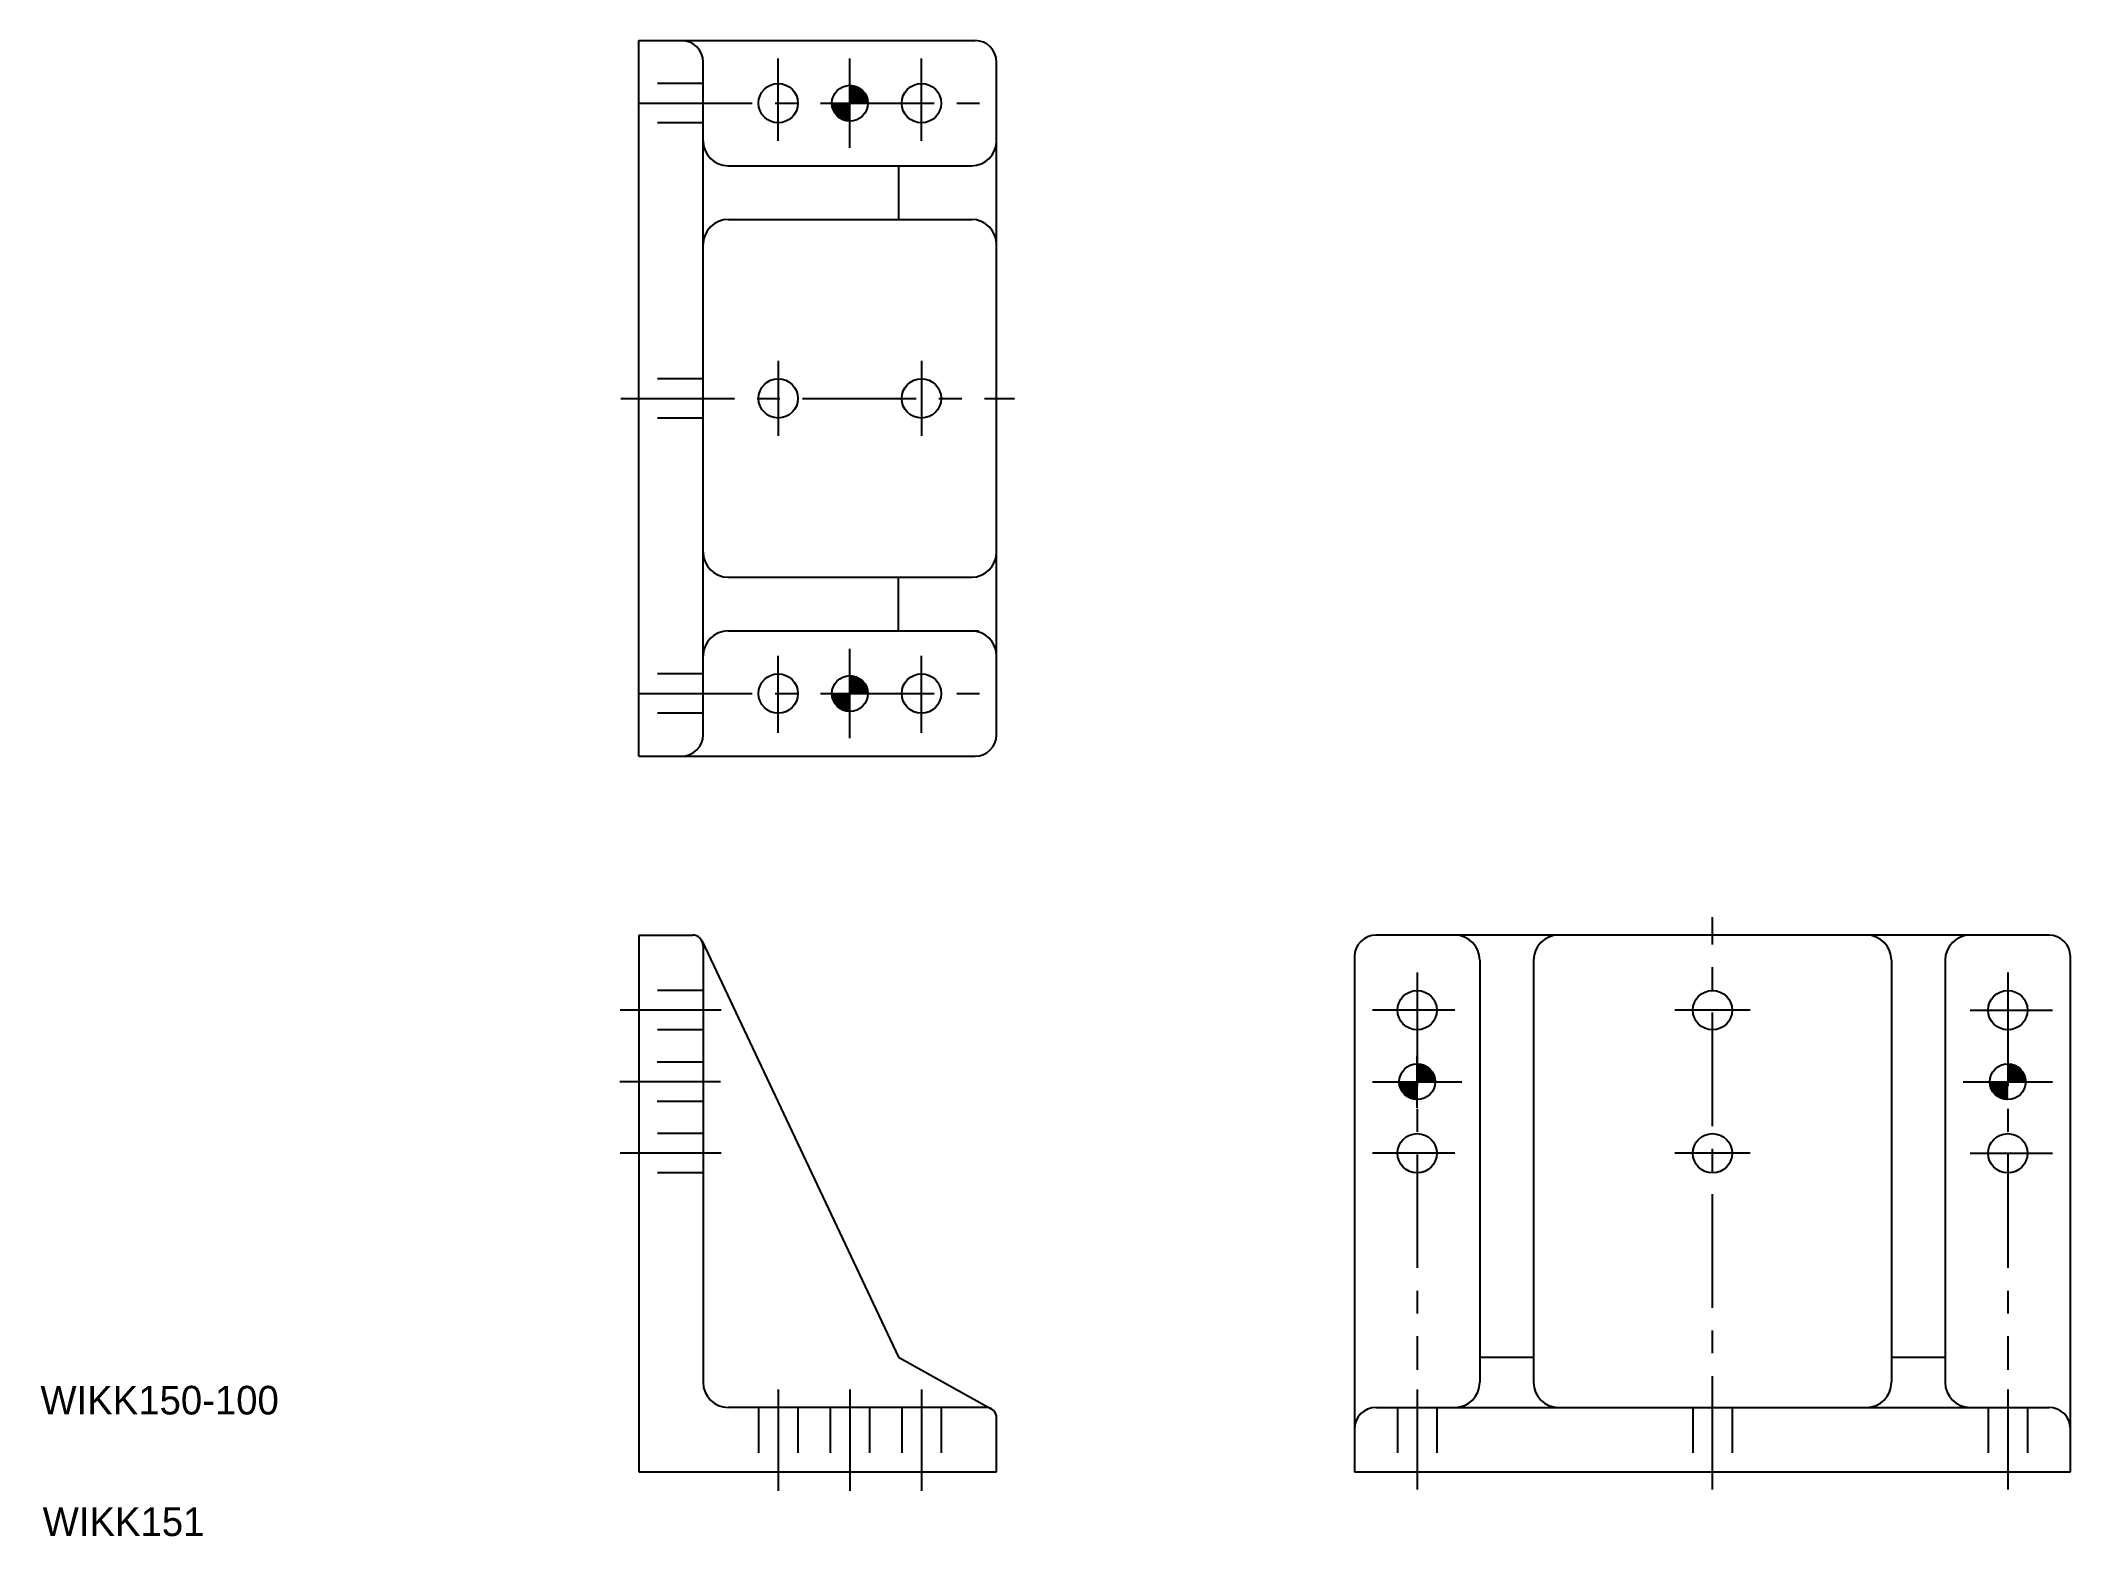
# Model space of a CAD drawing. Extents: x 300 to 867, y 391 to 809.
import ezdxf

# ---------------------------------------------------------------- set-up
doc = ezdxf.new("R2010")
doc.units = 0
doc.linetypes.add('CENTER', pattern=[50.8, 31.75, -6.35, 6.35, -6.35])
doc.linetypes.add('DASHED', pattern=[19.05, 12.7, -6.35])
doc.layers.get('0').update_dxf_attribs({"linetype": 'CONTINUOUS'})
doc.layers.add('CENTER', color=1, linetype='CENTER')

# ---------------------------------------------------------------- blocks, each defined once
blk = doc.blocks.new('*X3')
at = {"color": 0, "linetype": 'CONTINUOUS'}
for p, q in [((849.65, 522.68), (849.76, 522.8)), ((849.65, 522.4), (850.03, 522.78)), ((849.65, 522.12), (850.29, 522.76)), ((849.65, 521.83), (850.54, 522.72)), ((854.55, 517.8), (849.65, 522.7)), ((849.65, 521.55), (850.77, 522.67)), ((849.65, 521.27), (851, 522.61)), ((849.65, 520.98), (851.21, 522.55)), ((849.65, 520.7), (851.42, 522.47)), ((854.27, 517.8), (849.65, 522.42)), ((849.65, 520.42), (851.62, 522.39)), ((849.65, 520.14), (851.82, 522.3)), ((849.65, 519.85), (852, 522.21)), ((853.99, 517.8), (849.65, 522.14)), ((849.65, 519.57), (852.19, 522.11)), ((849.65, 519.29), (852.36, 522)), ((849.65, 519), (852.53, 521.89)), ((853.7, 517.8), (849.65, 521.86)), ((849.65, 518.72), (852.69, 521.77)), ((854.64, 517.99), (849.84, 522.8)), ((854.62, 518.3), (850.14, 522.78)), ((854.58, 518.62), (850.47, 522.73)), ((854.51, 518.98), (850.82, 522.66)), ((854.39, 519.37), (851.22, 522.55)), ((854.22, 519.83), (851.68, 522.37)), ((853.9, 520.44), (852.28, 522.05)), ((849.65, 512.81), (844.65, 517.8)), ((844.65, 517.68), (844.77, 517.8)), ((844.66, 517.41), (845.05, 517.8)), ((849.36, 512.81), (844.66, 517.51)), ((849.05, 512.84), (844.68, 517.2)), ((844.69, 517.16), (845.33, 517.8)), ((844.73, 516.91), (845.61, 517.8)), ((848.72, 512.89), (844.74, 516.87)), ((844.78, 516.68), (845.9, 517.8)), ((848.35, 512.97), (844.82, 516.5)), ((844.83, 516.45), (846.18, 517.8)), ((844.9, 516.24), (846.46, 517.8)), ((849.65, 513.09), (844.94, 517.8)), ((847.94, 513.1), (844.95, 516.09)), ((844.97, 516.03), (846.75, 517.8)), ((845.05, 515.83), (847.03, 517.8)), ((845.14, 515.63), (847.31, 517.8)), ((849.65, 513.37), (845.22, 517.8)), ((845.24, 515.44), (847.59, 517.8)), ((845.34, 515.26), (847.88, 517.8)), ((845.45, 515.09), (848.16, 517.8)), ((849.65, 513.65), (845.5, 517.8)), ((845.56, 514.92), (848.44, 517.8)), ((845.68, 514.76), (848.73, 517.8)), ((849.65, 513.94), (845.78, 517.8)), ((845.81, 514.6), (849.01, 517.8)), ((845.94, 514.45), (849.29, 517.8)), ((849.65, 514.22), (846.07, 517.8)), ((846.08, 514.3), (849.57, 517.8)), ((846.22, 514.16), (849.65, 517.59)), ((849.65, 514.5), (846.35, 517.8)), ((846.37, 514.03), (849.65, 517.31)), ((846.52, 513.9), (849.65, 517.02)), ((849.65, 514.79), (846.63, 517.8)), ((846.68, 513.78), (849.65, 516.74)), ((846.85, 513.66), (849.65, 516.46)), ((849.65, 515.07), (846.92, 517.8)), ((847.02, 513.55), (849.65, 516.18)), ((849.65, 515.35), (847.2, 517.8)), ((849.65, 515.63), (847.48, 517.8)), ((849.65, 515.92), (847.76, 517.8)), ((849.65, 516.2), (848.05, 517.8)), ((849.65, 516.48), (848.33, 517.8)), ((849.65, 516.77), (848.61, 517.8)), ((849.65, 517.05), (848.9, 517.8)), ((849.65, 517.33), (849.18, 517.8)), ((849.65, 517.61), (849.46, 517.8)), ((849.65, 518.44), (852.85, 521.64)), ((853.42, 517.8), (849.65, 521.57)), ((849.65, 518.16), (853, 521.51)), ((849.65, 517.87), (853.15, 521.37)), ((853.14, 517.8), (849.65, 521.29)), ((852.86, 517.8), (849.65, 521.01)), ((852.57, 517.8), (849.65, 520.72)), ((852.29, 517.8), (849.65, 520.44)), ((852.01, 517.8), (849.65, 520.16)), ((851.72, 517.8), (849.65, 519.88)), ((851.44, 517.8), (849.65, 519.59)), ((851.16, 517.8), (849.65, 519.31)), ((850.88, 517.8), (849.65, 519.03)), ((850.59, 517.8), (849.65, 518.75)), ((850.31, 517.8), (849.65, 518.46)), ((850.03, 517.8), (849.65, 518.18)), ((849.74, 517.8), (849.65, 517.9)), ((849.86, 517.8), (853.29, 521.23)), ((850.14, 517.8), (853.42, 521.08)), ((850.42, 517.8), (853.55, 520.93)), ((850.71, 517.8), (853.67, 520.77)), ((850.99, 517.8), (853.79, 520.6)), ((851.27, 517.8), (853.9, 520.43)), ((851.55, 517.8), (854.01, 520.25)), ((851.84, 517.8), (854.1, 520.07)), ((852.12, 517.8), (854.2, 519.88)), ((852.4, 517.8), (854.28, 519.68)), ((852.69, 517.8), (854.36, 519.47)), ((852.97, 517.8), (854.43, 519.26)), ((853.25, 517.8), (854.49, 519.04)), ((853.53, 517.8), (854.54, 518.81)), ((853.82, 517.8), (854.59, 518.57)), ((854.1, 517.8), (854.62, 518.32)), ((854.38, 517.8), (854.64, 518.06)), ((847.45, 513.31), (845.16, 515.6)), ((846.74, 513.73), (845.58, 514.9)), ((847.2, 513.44), (849.65, 515.89)), ((847.38, 513.34), (849.65, 515.61)), ((847.57, 513.25), (849.65, 515.33)), ((847.77, 513.17), (849.65, 515.05)), ((847.97, 513.09), (849.65, 514.76)), ((848.19, 513.02), (849.65, 514.48)), ((848.41, 512.96), (849.65, 514.2)), ((848.64, 512.9), (849.65, 513.91)), ((848.88, 512.86), (849.65, 513.63)), ((849.13, 512.83), (849.65, 513.35)), ((849.39, 512.81), (849.65, 513.07))]:
    blk.add_line(p, q, dxfattribs=at)
blk = doc.blocks.new('*X4')
at = {"color": 0, "linetype": 'CONTINUOUS'}
for p, q in [((526.15, 796.26), (526.18, 796.3)), ((526.15, 795.98), (526.46, 796.29)), ((526.15, 795.7), (526.72, 796.27)), ((526.15, 795.41), (526.97, 796.23)), ((526.15, 795.13), (527.2, 796.19)), ((530.99, 791.3), (526.15, 796.14)), ((526.15, 794.85), (527.43, 796.13)), ((526.15, 794.57), (527.65, 796.07)), ((526.15, 794.28), (527.86, 796)), ((526.15, 794), (528.07, 795.92)), ((530.71, 791.3), (526.15, 795.86)), ((526.15, 793.72), (528.26, 795.83)), ((526.15, 793.43), (528.45, 795.74)), ((526.15, 793.15), (528.63, 795.64)), ((530.42, 791.3), (526.15, 795.58)), ((526.15, 792.87), (528.81, 795.53)), ((526.15, 792.59), (528.98, 795.42)), ((526.15, 792.3), (529.15, 795.3)), ((530.14, 791.3), (526.15, 795.29)), ((526.15, 792.02), (529.3, 795.18)), ((526.15, 791.74), (529.46, 795.05)), ((529.86, 791.3), (526.15, 795.01)), ((526.15, 791.45), (529.61, 794.91)), ((529.58, 791.3), (526.15, 794.73)), ((529.29, 791.3), (526.15, 794.44)), ((529.01, 791.3), (526.15, 794.16)), ((531.15, 791.43), (526.27, 796.3)), ((526.28, 791.3), (529.75, 794.77)), ((526.56, 791.3), (529.88, 794.62)), ((531.13, 791.73), (526.57, 796.28)), ((526.84, 791.3), (530.01, 794.47)), ((531.09, 792.05), (526.89, 796.24)), ((527.12, 791.3), (530.14, 794.31)), ((531.03, 792.39), (527.24, 796.18)), ((527.41, 791.3), (530.26, 794.15)), ((530.92, 792.78), (527.63, 796.08)), ((527.69, 791.3), (530.37, 793.98)), ((530.76, 793.22), (528.07, 795.91)), ((530.49, 793.78), (528.63, 795.64)), ((521.15, 791.26), (521.18, 791.3)), ((526.09, 786.3), (521.15, 791.24)), ((521.16, 790.99), (521.47, 791.3)), ((525.8, 786.31), (521.16, 790.95)), ((521.18, 790.73), (521.75, 791.3)), ((525.48, 786.34), (521.19, 790.63)), ((521.22, 790.48), (522.03, 791.3)), ((525.14, 786.4), (521.25, 790.29)), ((521.26, 790.24), (522.32, 791.3)), ((521.32, 790.02), (522.6, 791.3)), ((524.76, 786.5), (521.34, 789.92)), ((526.15, 786.53), (521.37, 791.3)), ((521.38, 789.8), (522.88, 791.3)), ((521.45, 789.59), (523.16, 791.3)), ((524.34, 786.64), (521.49, 789.49)), ((521.53, 789.38), (523.45, 791.3)), ((521.62, 789.19), (523.73, 791.3)), ((526.15, 786.81), (521.66, 791.3)), ((521.71, 789), (524.01, 791.3)), ((523.82, 786.88), (521.72, 788.97)), ((521.81, 788.81), (524.3, 791.3)), ((521.92, 788.64), (524.58, 791.3)), ((526.15, 787.09), (521.94, 791.3)), ((522.03, 788.47), (524.86, 791.3)), ((522.15, 788.3), (525.14, 791.3)), ((526.15, 787.37), (522.22, 791.3)), ((522.27, 788.14), (525.43, 791.3)), ((522.4, 787.99), (525.71, 791.3)), ((526.15, 787.66), (522.5, 791.3)), ((522.54, 787.84), (525.99, 791.3)), ((522.68, 787.7), (526.15, 791.17)), ((526.15, 787.94), (522.79, 791.3)), ((522.82, 787.56), (526.15, 790.89)), ((522.98, 787.43), (526.15, 790.61)), ((526.15, 788.22), (523.07, 791.3)), ((523.13, 787.31), (526.15, 790.32)), ((523.3, 787.19), (526.15, 790.04)), ((526.15, 788.5), (523.35, 791.3)), ((523.47, 787.08), (526.15, 789.76)), ((526.15, 788.79), (523.64, 791.3)), ((523.64, 786.97), (526.15, 789.47)), ((523.83, 786.87), (526.15, 789.19)), ((526.15, 789.07), (523.92, 791.3)), ((524.02, 786.78), (526.15, 788.91)), ((526.15, 789.35), (524.2, 791.3)), ((524.21, 786.69), (526.15, 788.63)), ((524.41, 786.61), (526.15, 788.34)), ((526.15, 789.64), (524.48, 791.3)), ((526.15, 789.92), (524.77, 791.3)), ((526.15, 790.2), (525.05, 791.3)), ((526.15, 790.48), (525.33, 791.3)), ((526.15, 790.77), (525.62, 791.3)), ((526.15, 791.05), (525.9, 791.3)), ((528.73, 791.3), (526.15, 793.88)), ((528.44, 791.3), (526.15, 793.6)), ((528.16, 791.3), (526.15, 793.31)), ((527.88, 791.3), (526.15, 793.03)), ((527.6, 791.3), (526.15, 792.75)), ((527.31, 791.3), (526.15, 792.46)), ((527.03, 791.3), (526.15, 792.18)), ((526.75, 791.3), (526.15, 791.9)), ((526.46, 791.3), (526.15, 791.62)), ((526.18, 791.3), (526.15, 791.33)), ((527.97, 791.3), (530.48, 793.8)), ((528.26, 791.3), (530.58, 793.62)), ((528.54, 791.3), (530.67, 793.43)), ((528.82, 791.3), (530.76, 793.24)), ((529.1, 791.3), (530.84, 793.03)), ((529.39, 791.3), (530.91, 792.82)), ((529.67, 791.3), (530.97, 792.6)), ((529.95, 791.3), (531.03, 792.38)), ((530.24, 791.3), (531.08, 792.14)), ((530.52, 791.3), (531.11, 791.89)), ((530.8, 791.3), (531.14, 791.63)), ((531.08, 791.3), (531.15, 791.36)), ((522.97, 787.44), (522.28, 788.13)), ((524.63, 786.54), (526.15, 788.06)), ((524.84, 786.47), (526.15, 787.78)), ((525.07, 786.42), (526.15, 787.49)), ((525.31, 786.37), (526.15, 787.21)), ((525.55, 786.34), (526.15, 786.93)), ((525.81, 786.31), (526.15, 786.65)), ((526.08, 786.3), (526.15, 786.36))]:
    blk.add_line(p, q, dxfattribs=at)
blk = doc.blocks.new('*X5')
at = {"color": 0, "linetype": 'CONTINUOUS'}
for p, q in [((526.15, 631.08), (526.36, 631.3)), ((526.15, 630.8), (526.63, 631.28)), ((526.15, 630.52), (526.88, 631.25)), ((531.09, 626.3), (526.15, 631.24)), ((526.15, 630.23), (527.12, 631.2)), ((526.15, 629.95), (527.35, 631.15)), ((526.15, 629.67), (527.57, 631.09)), ((526.15, 629.39), (527.79, 631.02)), ((530.81, 626.3), (526.15, 630.96)), ((526.15, 629.1), (527.99, 630.95)), ((526.15, 628.82), (528.19, 630.86)), ((526.15, 628.54), (528.38, 630.77)), ((530.53, 626.3), (526.15, 630.68)), ((526.15, 628.25), (528.57, 630.67)), ((526.15, 627.97), (528.75, 630.57)), ((526.15, 627.69), (528.92, 630.46)), ((530.24, 626.3), (526.15, 630.4)), ((526.15, 627.41), (529.09, 630.34)), ((526.15, 627.12), (529.25, 630.22)), ((529.96, 626.3), (526.15, 630.11)), ((526.15, 626.84), (529.4, 630.1)), ((526.15, 626.56), (529.55, 629.96)), ((529.68, 626.3), (526.15, 629.83)), ((529.4, 626.3), (526.15, 629.55)), ((526.17, 626.3), (529.7, 629.82)), ((531.14, 626.53), (526.38, 631.29)), ((526.46, 626.3), (529.83, 629.68)), ((531.12, 626.84), (526.69, 631.27)), ((526.74, 626.3), (529.97, 629.53)), ((531.07, 627.17), (527.02, 631.22)), ((530.99, 627.53), (527.38, 631.15)), ((530.87, 627.93), (527.78, 631.03)), ((530.68, 628.41), (528.26, 630.83)), ((530.33, 629.05), (528.89, 630.48)), ((521.15, 626.09), (521.37, 626.3)), ((525.9, 621.31), (521.15, 626.06)), ((521.17, 625.82), (521.65, 626.3)), ((525.6, 621.33), (521.18, 625.75)), ((526.15, 621.34), (521.19, 626.3)), ((521.2, 625.57), (521.93, 626.3)), ((525.27, 621.38), (521.23, 625.42)), ((521.24, 625.33), (522.21, 626.3)), ((521.29, 625.1), (522.5, 626.3)), ((524.9, 621.46), (521.31, 625.06)), ((521.36, 624.88), (522.78, 626.3)), ((521.42, 624.66), (523.06, 626.3)), ((524.5, 621.58), (521.43, 624.65)), ((526.15, 621.63), (521.48, 626.3)), ((521.5, 624.46), (523.35, 626.3)), ((521.58, 624.26), (523.63, 626.3)), ((524.02, 621.77), (521.62, 624.17)), ((521.68, 624.06), (523.91, 626.3)), ((526.15, 621.91), (521.76, 626.3)), ((521.77, 623.88), (524.19, 626.3)), ((521.88, 623.7), (524.48, 626.3)), ((521.99, 623.53), (524.76, 626.3)), ((526.15, 622.19), (522.04, 626.3)), ((522.1, 623.36), (525.04, 626.3)), ((522.22, 623.2), (525.32, 626.3)), ((526.15, 622.48), (522.32, 626.3)), ((522.35, 623.04), (525.61, 626.3)), ((522.49, 622.9), (525.89, 626.3)), ((526.15, 622.76), (522.61, 626.3)), ((522.63, 622.75), (526.15, 626.27)), ((522.77, 622.61), (526.15, 625.99)), ((526.15, 623.04), (522.89, 626.3)), ((522.92, 622.48), (526.15, 625.71)), ((523.08, 622.35), (526.15, 625.43)), ((526.15, 623.32), (523.17, 626.3)), ((523.24, 622.23), (526.15, 625.14)), ((523.41, 622.12), (526.15, 624.86)), ((526.15, 623.61), (523.46, 626.3)), ((523.58, 622.01), (526.15, 624.58)), ((526.15, 623.89), (523.74, 626.3)), ((523.76, 621.91), (526.15, 624.29)), ((523.95, 621.81), (526.15, 624.01)), ((526.15, 624.17), (524.02, 626.3)), ((526.15, 624.46), (524.3, 626.3)), ((526.15, 624.74), (524.59, 626.3)), ((526.15, 625.02), (524.87, 626.3)), ((526.15, 625.3), (525.15, 626.3)), ((526.15, 625.59), (525.44, 626.3)), ((526.15, 625.87), (525.72, 626.3)), ((526.15, 626.15), (526, 626.3)), ((529.11, 626.3), (526.15, 629.26)), ((528.83, 626.3), (526.15, 628.98)), ((528.55, 626.3), (526.15, 628.7)), ((528.26, 626.3), (526.15, 628.42)), ((527.98, 626.3), (526.15, 628.13)), ((527.7, 626.3), (526.15, 627.85)), ((527.42, 626.3), (526.15, 627.57)), ((527.13, 626.3), (526.15, 627.28)), ((526.85, 626.3), (526.15, 627)), ((526.57, 626.3), (526.15, 626.72)), ((526.28, 626.3), (526.15, 626.44)), ((527.02, 626.3), (530.09, 629.37)), ((527.3, 626.3), (530.21, 629.21)), ((527.59, 626.3), (530.33, 629.04)), ((527.87, 626.3), (530.44, 628.87)), ((528.15, 626.3), (530.54, 628.69)), ((528.44, 626.3), (530.64, 628.5)), ((528.72, 626.3), (530.73, 628.31)), ((529, 626.3), (530.81, 628.11)), ((529.28, 626.3), (530.88, 627.9)), ((529.57, 626.3), (530.95, 627.68)), ((529.85, 626.3), (531.01, 627.46)), ((530.13, 626.3), (531.06, 627.23)), ((530.42, 626.3), (531.1, 626.98)), ((530.7, 626.3), (531.13, 626.73)), ((530.98, 626.3), (531.15, 626.46)), ((523.37, 622.14), (521.99, 623.52)), ((524.14, 621.72), (526.15, 623.73)), ((524.34, 621.64), (526.15, 623.45)), ((524.55, 621.56), (526.15, 623.16)), ((524.76, 621.5), (526.15, 622.88)), ((524.99, 621.44), (526.15, 622.6)), ((525.22, 621.39), (526.15, 622.31)), ((525.46, 621.35), (526.15, 622.03)), ((525.72, 621.32), (526.15, 621.75)), ((525.98, 621.3), (526.15, 621.47))]:
    blk.add_line(p, q, dxfattribs=at)
blk = doc.blocks.new('*X6')
at = {"color": 0, "linetype": 'CONTINUOUS'}
for p, q in [((684.65, 522.58), (684.86, 522.8)), ((684.65, 522.3), (685.13, 522.78)), ((684.65, 522.01), (685.38, 522.75)), ((684.65, 521.73), (685.62, 522.7)), ((684.65, 521.45), (685.85, 522.65)), ((684.65, 521.16), (686.07, 522.59)), ((689.37, 517.8), (684.65, 522.52)), ((684.65, 520.88), (686.29, 522.52)), ((684.65, 520.6), (686.49, 522.45)), ((684.65, 520.32), (686.69, 522.36)), ((684.65, 520.03), (686.89, 522.27)), ((689.09, 517.8), (684.65, 522.24)), ((684.65, 519.75), (687.07, 522.17)), ((684.65, 519.47), (687.25, 522.07)), ((688.81, 517.8), (684.65, 521.96)), ((684.65, 519.18), (687.42, 521.96)), ((684.65, 518.9), (687.59, 521.84)), ((689.65, 517.81), (684.66, 522.8)), ((689.64, 518.1), (684.95, 522.79)), ((689.61, 518.41), (685.26, 522.76)), ((689.56, 518.75), (685.59, 522.71)), ((689.47, 519.12), (685.96, 522.62)), ((689.34, 519.53), (686.38, 522.49)), ((689.12, 520.03), (686.88, 522.28)), ((688.68, 520.75), (687.6, 521.83)), ((679.65, 517.58), (679.87, 517.8)), ((684.47, 512.8), (679.65, 517.62)), ((679.67, 517.32), (680.15, 517.8)), ((684.17, 512.82), (679.67, 517.32)), ((679.7, 517.07), (680.43, 517.8)), ((683.84, 512.87), (679.71, 516.99)), ((679.74, 516.83), (680.72, 517.8)), ((684.65, 512.91), (679.76, 517.8)), ((683.49, 512.94), (679.78, 516.64)), ((679.8, 516.6), (681, 517.8)), ((679.86, 516.37), (681.28, 517.8)), ((683.09, 513.05), (679.9, 516.25)), ((679.92, 516.16), (681.57, 517.8)), ((680, 515.95), (681.85, 517.8)), ((684.65, 513.19), (680.04, 517.8)), ((680.09, 515.75), (682.13, 517.8)), ((680.18, 515.56), (682.41, 517.8)), ((680.27, 515.38), (682.7, 517.8)), ((684.65, 513.47), (680.32, 517.8)), ((680.38, 515.2), (682.98, 517.8)), ((680.49, 515.03), (683.26, 517.8)), ((684.65, 513.76), (680.6, 517.8)), ((680.6, 514.86), (683.55, 517.8)), ((680.73, 514.7), (683.83, 517.8)), ((680.85, 514.54), (684.11, 517.8)), ((684.65, 514.04), (680.89, 517.8)), ((680.99, 514.39), (684.39, 517.8)), ((681.13, 514.25), (684.65, 517.77)), ((684.65, 514.32), (681.17, 517.8)), ((681.27, 514.11), (684.65, 517.49)), ((681.42, 513.98), (684.65, 517.21)), ((684.65, 514.61), (681.45, 517.8)), ((681.58, 513.85), (684.65, 516.92)), ((684.65, 514.89), (681.74, 517.8)), ((681.74, 513.73), (684.65, 516.64)), ((681.91, 513.62), (684.65, 516.36)), ((684.65, 515.17), (682.02, 517.8)), ((682.08, 513.51), (684.65, 516.07)), ((684.65, 515.45), (682.3, 517.8)), ((684.65, 515.74), (682.58, 517.8)), ((684.65, 516.02), (682.87, 517.8)), ((684.65, 516.3), (683.15, 517.8)), ((684.65, 516.59), (683.43, 517.8)), ((684.65, 516.87), (683.72, 517.8)), ((684.65, 517.15), (684, 517.8)), ((684.65, 517.43), (684.28, 517.8)), ((684.65, 517.72), (684.56, 517.8)), ((684.65, 518.62), (687.75, 521.72)), ((688.52, 517.8), (684.65, 521.68)), ((684.65, 518.34), (687.9, 521.59)), ((684.65, 518.05), (688.05, 521.46)), ((688.24, 517.8), (684.65, 521.39)), ((687.96, 517.8), (684.65, 521.11)), ((687.68, 517.8), (684.65, 520.83)), ((687.39, 517.8), (684.65, 520.54)), ((687.11, 517.8), (684.65, 520.26)), ((686.83, 517.8), (684.65, 519.98)), ((686.54, 517.8), (684.65, 519.7)), ((686.26, 517.8), (684.65, 519.41)), ((685.98, 517.8), (684.65, 519.13)), ((685.7, 517.8), (684.65, 518.85)), ((685.41, 517.8), (684.65, 518.56)), ((685.13, 517.8), (684.65, 518.28)), ((684.85, 517.8), (684.65, 518)), ((684.68, 517.8), (688.2, 521.32)), ((684.96, 517.8), (688.34, 521.18)), ((685.24, 517.8), (688.47, 521.03)), ((685.53, 517.8), (688.59, 520.87)), ((685.81, 517.8), (688.72, 520.71)), ((686.09, 517.8), (688.83, 520.54)), ((686.37, 517.8), (688.94, 520.37)), ((686.66, 517.8), (689.04, 520.19)), ((686.94, 517.8), (689.14, 520)), ((687.22, 517.8), (689.23, 519.81)), ((687.51, 517.8), (689.31, 519.61)), ((687.79, 517.8), (689.39, 519.4)), ((688.07, 517.8), (689.45, 519.18)), ((688.35, 517.8), (689.51, 518.96)), ((688.64, 517.8), (689.56, 518.72)), ((688.92, 517.8), (689.6, 518.48)), ((689.2, 517.8), (689.63, 518.23)), ((689.49, 517.8), (689.65, 517.96)), ((682.64, 513.22), (680.07, 515.79)), ((682.05, 513.53), (680.38, 515.2)), ((682.26, 513.41), (684.65, 515.79)), ((682.45, 513.31), (684.65, 515.51)), ((682.64, 513.22), (684.65, 515.23)), ((682.84, 513.14), (684.65, 514.94)), ((683.05, 513.06), (684.65, 514.66)), ((683.27, 512.99), (684.65, 514.38)), ((683.49, 512.94), (684.65, 514.09)), ((683.72, 512.89), (684.65, 513.81)), ((683.97, 512.85), (684.65, 513.53)), ((684.22, 512.82), (684.65, 513.25)), ((684.49, 512.8), (684.65, 512.96))]:
    blk.add_line(p, q, dxfattribs=at)

msp = doc.modelspace()

# ---------------------------------------------------------------- linework, layer by layer
at = {"color": 7, "linetype": 'CONTINUOUS'}
for p, q in [((467.15, 608.8), (467.15, 808.8)), ((467.15, 808.8), (561.15, 808.8)), ((485.15, 614.8), (485.15, 802.8)), ((567.15, 614.8), (567.15, 802.8)), ((492.15, 773.8), (560.15, 773.8)), ((539.75, 773.8), (539.75, 758.8)), ((492.15, 758.8), (560.15, 758.8)), ((492.15, 658.8), (560.15, 658.8)), ((539.75, 643.8), (539.75, 658.8)), ((492.15, 643.8), (562.15, 643.8)), ((546.15, 643.8), (560.15, 643.8)), ((467.15, 608.8), (561.15, 608.8)), ((467.15, 558.8), (467.15, 408.8)), ((467.15, 558.8), (482.15, 558.8)), ((484.86, 557.08), (539.75, 440.8)), ((485.15, 555.8), (485.15, 433.8)), ((861.15, 558.8), (673.15, 558.8)), ((667.15, 552.8), (667.15, 408.8)), ((702.15, 551.8), (702.15, 433.8)), ((717.15, 551.8), (717.15, 433.8)), ((817.15, 551.8), (817.15, 433.8)), ((832.15, 551.8), (832.15, 433.8)), ((867.15, 408.8), (867.15, 552.8)), ((684.65, 510.5), (684.65, 525.07)), ((539.75, 440.8), (565.61, 426.42)), ((702.15, 440.8), (717.15, 440.8)), ((817.15, 440.8), (832.15, 440.8)), ((564.15, 426.8), (492.15, 426.8)), ((673.15, 426.8), (861.15, 426.8)), ((567.15, 408.8), (567.15, 423.8)), ((467.15, 408.8), (567.15, 408.8)), ((667.15, 408.8), (867.15, 408.8))]:
    msp.add_line(p, q, dxfattribs=at)
at = {"color": 3, "linetype": 'DASHED'}
for p, q in [((485.15, 796.8), (467.15, 796.8)), ((485.15, 785.8), (467.15, 785.8)), ((485.15, 714.3), (467.15, 714.3)), ((485.15, 703.3), (467.15, 703.3)), ((485.15, 631.8), (467.15, 631.8)), ((485.15, 620.8), (467.15, 620.8)), ((485.15, 543.3), (467.15, 543.3)), ((485.15, 532.3), (467.15, 532.3)), ((485, 523.3), (467, 523.3)), ((485, 512.3), (467, 512.3)), ((485.15, 503.3), (467.15, 503.3)), ((485.15, 492.3), (467.15, 492.3)), ((500.65, 426.8), (500.65, 408.8)), ((511.65, 426.8), (511.65, 408.8)), ((520.65, 426.8), (520.65, 408.8)), ((531.65, 426.8), (531.65, 408.8)), ((540.65, 426.8), (540.65, 408.8)), ((551.65, 426.8), (551.65, 408.8)), ((679.15, 426.8), (679.15, 408.8)), ((690.15, 426.8), (690.15, 408.8)), ((761.65, 426.8), (761.65, 408.8)), ((772.65, 426.8), (772.65, 408.8)), ((844.15, 426.8), (844.15, 408.8)), ((855.15, 426.8), (855.15, 408.8))]:
    msp.add_line(p, q, dxfattribs=at)
at = {"color": 7, "linetype": 'CONTINUOUS'}
for centre, radius in [((506.15, 791.3), 5.5), ((526.15, 791.3), 5), ((546.15, 791.3), 5.5), ((506.15, 708.8), 5.5), ((546.15, 708.8), 5.5), ((506.15, 626.3), 5.5), ((526.15, 626.3), 5), ((546.15, 626.3), 5.5), ((684.65, 537.8), 5.5), ((767.15, 537.8), 5.5), ((849.65, 537.8), 5.5), ((684.65, 517.8), 5), ((849.65, 517.8), 5), ((684.65, 497.8), 5.5), ((767.15, 497.8), 5.5), ((849.65, 497.8), 5.5)]:
    msp.add_circle(centre, radius, dxfattribs=at)
for centre, radius, start, end in [((479.15, 802.8), 6, 0, 90), ((561.15, 802.8), 6, 0, 90), ((492.15, 780.8), 7, 180, 270), ((560.15, 780.8), 7, 270, 0), ((492.15, 751.8), 7, 90, 180), ((560.15, 751.8), 7, 0, 90), ((492.15, 665.8), 7, 180, 270), ((560.15, 665.8), 7, 270, 0), ((492.15, 636.8), 7, 90, 180), ((560.15, 636.8), 7, 0, 90), ((479.15, 614.8), 6, 270, 0), ((561.15, 614.8), 6, 270, 0), ((482.15, 555.8), 3, 0, 90), ((673.15, 552.8), 6, 90, 180), ((695.15, 551.8), 7, 0, 90), ((724.15, 551.8), 7, 90, 180), ((810.15, 551.8), 7, 360, 90), ((839.15, 551.8), 7, 90, 180), ((861.15, 552.8), 6, 0, 90), ((490.15, 431.8), 5, 180, 180), ((492.15, 433.8), 7, 180, 270), ((695.15, 433.8), 7, 270, 0), ((724.15, 433.8), 7, 180, 270), ((810.15, 433.8), 7, 270, 360), ((839.15, 433.8), 7, 180, 270), ((564.15, 423.8), 3, 0, 90), ((673.15, 420.8), 6, 90, 180), ((861.15, 420.8), 6, 0, 90)]:
    msp.add_arc(centre, radius, start, end, dxfattribs=at)
at = {"layer": 'CENTER', "color": 1, "linetype": 'CENTER'}
for p, q in [((506.15, 780.8), (506.15, 803.8)), ((526.15, 778.8), (526.15, 803.8)), ((546.15, 780.8), (546.15, 803.8)), ((467.15, 791.3), (567.15, 791.3)), ((462.15, 708.8), (572.15, 708.8)), ((506.15, 615.3), (506.15, 636.8)), ((526.15, 613.8), (526.15, 638.8)), ((546.15, 615.3), (546.15, 636.8)), ((467.15, 626.3), (567.15, 626.3)), ((767.15, 403.8), (767.15, 563.8)), ((684.65, 548.3), (684.65, 437.3)), ((849.65, 548.3), (849.65, 437.3)), ((490.15, 537.8), (462.02, 537.8)), ((695.15, 537.8), (672.15, 537.8)), ((777.65, 537.8), (756.65, 537.8)), ((839.15, 537.8), (862.15, 537.8)), ((490, 517.8), (461.87, 517.8)), ((672.15, 517.8), (697.15, 517.8)), ((837.15, 517.8), (862.15, 517.8)), ((490.15, 497.8), (462.02, 497.8)), ((695.15, 497.8), (672.15, 497.8)), ((777.65, 497.8), (756.65, 497.8)), ((839.15, 497.8), (862.15, 497.8)), ((506.15, 431.8), (506.15, 403.44)), ((526.15, 431.8), (526.15, 403.44)), ((546.15, 431.8), (546.15, 403.44)), ((684.65, 431.8), (684.65, 403.84)), ((849.65, 431.8), (849.65, 403.8))]:
    msp.add_line(p, q, dxfattribs=at)
at = {"layer": 'CENTER', "color": 1, "linetype": 'CONTINUOUS'}
for p, q in [((506.15, 719.3), (506.15, 698.3)), ((546.15, 719.3), (546.15, 698.3))]:
    msp.add_line(p, q, dxfattribs=at)

# ---------------------------------------------------------------- block references
at = {"color": 7, "linetype": 'CONTINUOUS'}
for name in ['*X4', '*X5', '*X6', '*X3']:
    msp.add_blockref(name, (0, 0), dxfattribs=at)

# ---------------------------------------------------------------- texts
for s, p in [('WIKK150-100', (300.01, 424.81)), ('WIKK151', (300.64, 390.84))]:
    msp.add_text(s, height=8, dxfattribs=at).set_placement(p)

doc.saveas('drawing.dxf')
